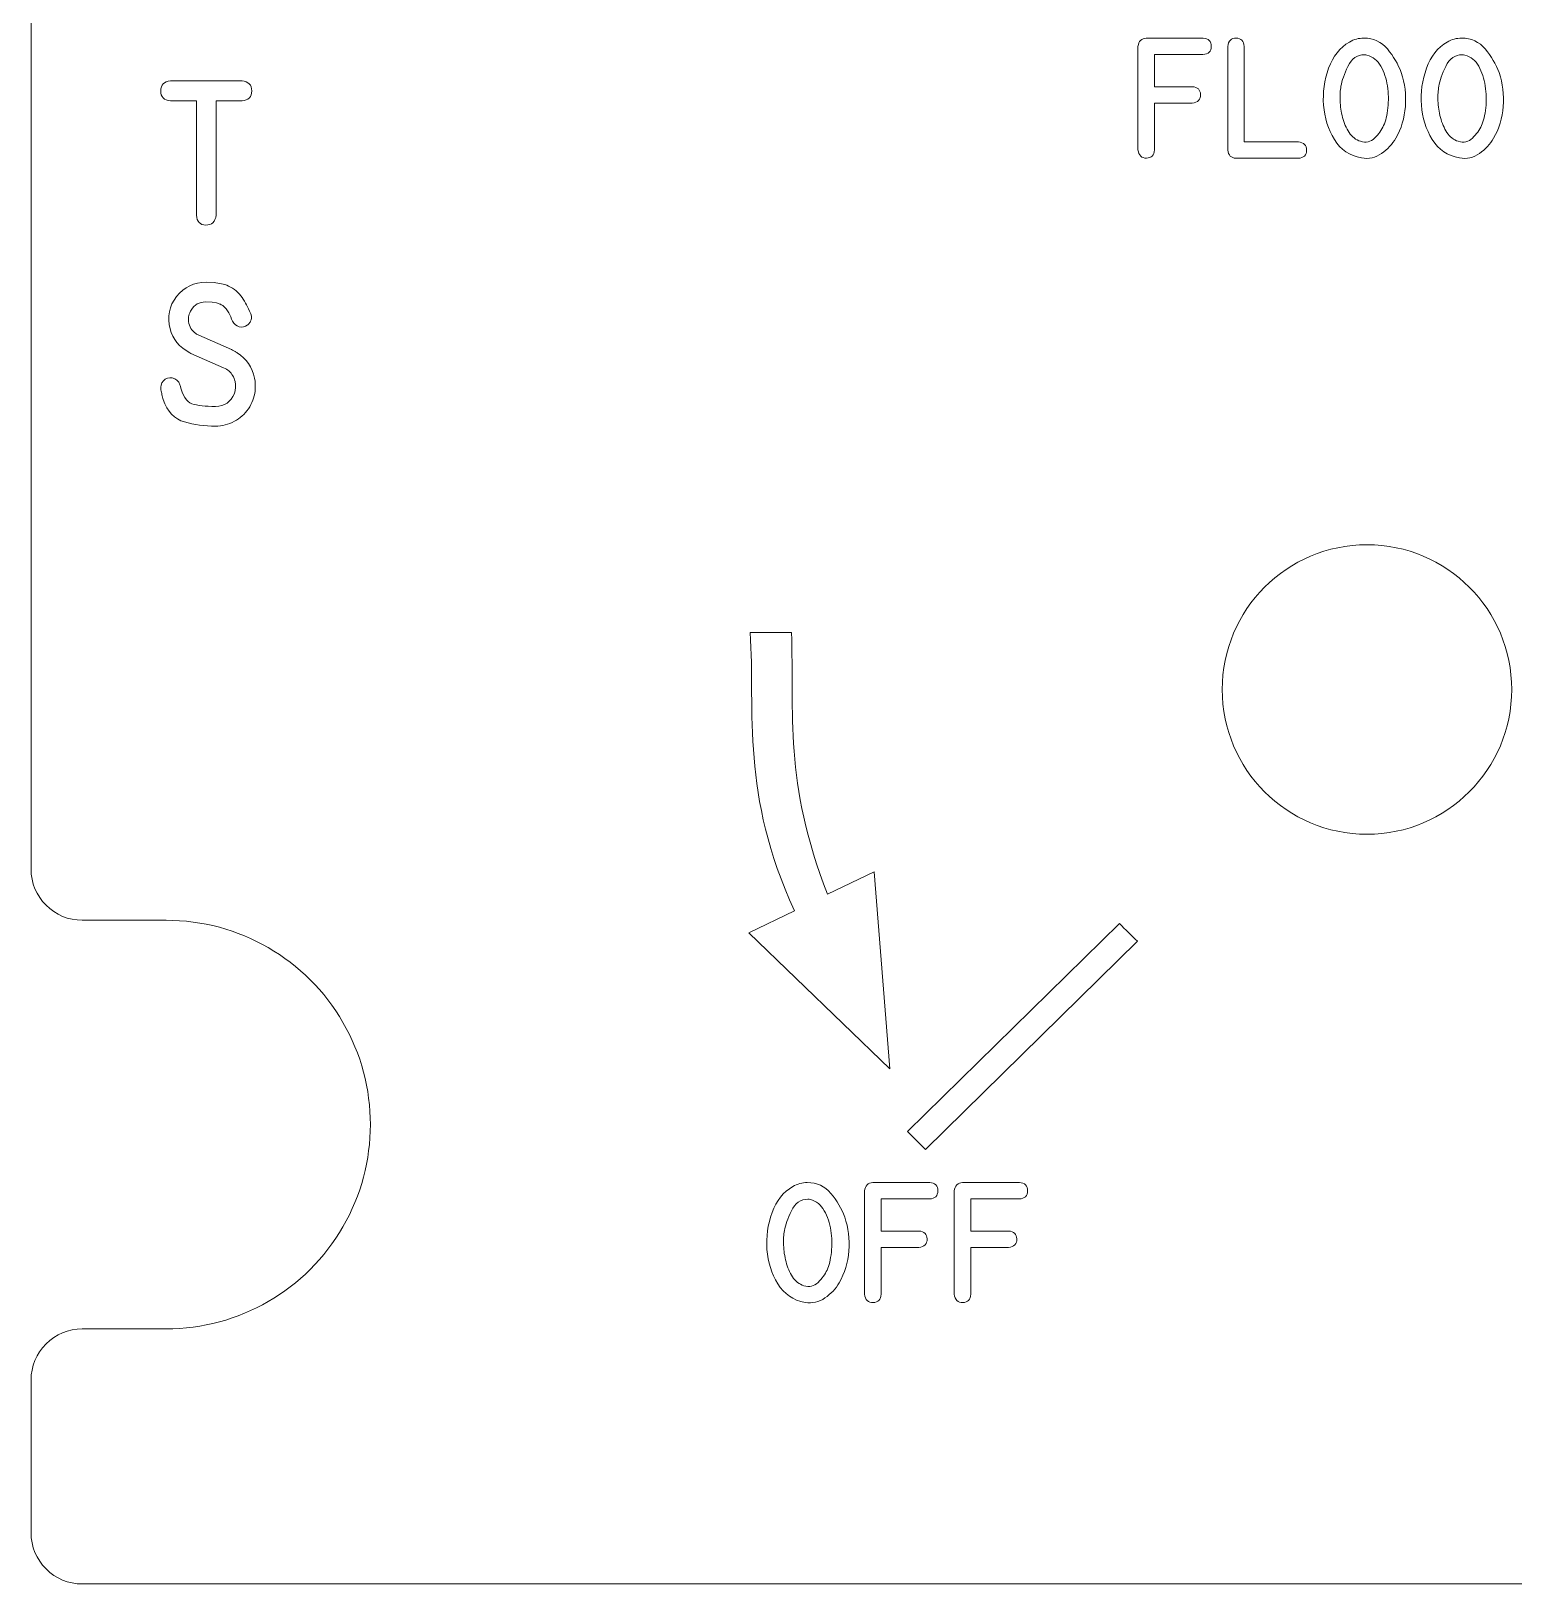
# Model space of a CAD drawing. Header units: millimetres. Extents: x -202 to 440, y -81 to 100.
# Drawn here: x -145.55 to -102, y -80.21 to -34.61 of the extents above; entities that cross this region are included whole.
import ezdxf

# ---------------------------------------------------------------- set-up
doc = ezdxf.new("R2010")
doc.units = ezdxf.units.MM
doc.header["$MEASUREMENT"] = 0
doc.layers.add('Cut', color=7, linetype='Continuous')
doc.layers.add('Engrave', color=7, linetype='Continuous')

msp = doc.modelspace()

# ---------------------------------------------------------------- linework, layer by layer
at = {"layer": 'Cut', "color": 250, "lineweight": 9}
for points, knots in [([(-1.0952, 97.6658), (-1.0954, 98.0639), (-1.2538, 98.4456), (-1.5355, 98.7269), (-1.5355, 98.7269), (-1.8171, 99.0082), (-2.1971, 99.1661), (-2.5952, 99.1658), (-2.5952, 99.1658), (-2.5952, 99.1658), (-144.0452, 99.1658), (-144.0452, 99.1658), (-144.0452, 99.1658), (-144.4432, 99.1656), (-144.8249, 99.0072), (-145.1062, 98.7255), (-145.1062, 98.7255), (-145.3875, 98.4439), (-145.5454, 98.0639), (-145.5452, 97.6658), (-145.5452, 97.6658), (-145.5452, 97.6658), (-145.5452, 93.1783), (-145.5452, 93.1783), (-145.5452, 93.1783), (-145.5449, 92.7802), (-145.3865, 92.3986), (-145.1049, 92.1173), (-145.1049, 92.1173), (-144.8232, 91.836), (-144.4432, 91.6781), (-144.0452, 91.6783), (-144.0452, 91.6783), (-144.0452, 91.6783), (-141.5827, 91.6783), (-141.5827, 91.6783), (-141.5827, 91.6783), (-139.4391, 91.6783), (-137.4583, 90.5347), (-136.3865, 88.6783), (-136.3865, 88.6783), (-135.3147, 86.8219), (-135.3147, 84.5347), (-136.3865, 82.6783), (-136.3865, 82.6783), (-137.4583, 80.8219), (-139.4391, 79.6783), (-141.5827, 79.6783), (-141.5827, 79.6783), (-141.5827, 79.6783), (-144.0452, 79.6783), (-144.0452, 79.6783), (-144.0452, 79.6783), (-144.4432, 79.6781), (-144.8249, 79.5197), (-145.1062, 79.238), (-145.1062, 79.238), (-145.3875, 78.9564), (-145.5454, 78.5764), (-145.5452, 78.1783), (-145.5452, 78.1783), (-145.5452, 78.1783), (-145.5452, 16.9783), (-145.5452, 16.9783), (-145.5452, 16.9783), (-145.5449, 16.5802), (-145.3865, 16.1986), (-145.1049, 15.9173), (-145.1049, 15.9173), (-144.8232, 15.636), (-144.4432, 15.4781), (-144.0452, 15.4783), (-144.0452, 15.4783), (-144.0452, 15.4783), (-141.5827, 15.4783), (-141.5827, 15.4783), (-141.5827, 15.4783), (-139.4391, 15.4783), (-137.4583, 14.3347), (-136.3865, 12.4783), (-136.3865, 12.4783), (-135.3147, 10.6219), (-135.3147, 8.3347), (-136.3865, 6.4783), (-136.3865, 6.4783), (-137.4583, 4.6219), (-139.4391, 3.4783), (-141.5827, 3.4783), (-141.5827, 3.4783), (-141.5827, 3.4783), (-144.0452, 3.4783), (-144.0452, 3.4783), (-144.0452, 3.4783), (-144.4432, 3.4781), (-144.8249, 3.3197), (-145.1062, 3.038), (-145.1062, 3.038), (-145.3875, 2.7564), (-145.5454, 2.3764), (-145.5452, 1.9783), (-145.5452, 1.9783), (-145.5452, 1.9783), (-145.5452, -59.2217), (-145.5452, -59.2217), (-145.5452, -59.2217), (-145.5449, -59.6198), (-145.3865, -60.0014), (-145.1049, -60.2827), (-145.1049, -60.2827), (-144.8232, -60.564), (-144.4432, -60.7219), (-144.0452, -60.7217), (-144.0452, -60.7217), (-144.0452, -60.7217), (-141.5827, -60.7217), (-141.5827, -60.7217), (-141.5827, -60.7217), (-139.4391, -60.7217), (-137.4583, -61.8653), (-136.3865, -63.7217), (-136.3865, -63.7217), (-135.3147, -65.5781), (-135.3147, -67.8653), (-136.3865, -69.7217), (-136.3865, -69.7217), (-137.4583, -71.5781), (-139.4391, -72.7217), (-141.5827, -72.7217), (-141.5827, -72.7217), (-141.5827, -72.7217), (-144.0452, -72.7217), (-144.0452, -72.7217), (-144.0452, -72.7217), (-144.4432, -72.7219), (-144.8249, -72.8803), (-145.1062, -73.162), (-145.1062, -73.162), (-145.3875, -73.4436), (-145.5454, -73.8236), (-145.5452, -74.2217), (-145.5452, -74.2217), (-145.5452, -74.2217), (-145.5452, -78.7092), (-145.5452, -78.7092), (-145.5452, -78.7092), (-145.5449, -79.1073), (-145.3865, -79.4889), (-145.1049, -79.7702), (-145.1049, -79.7702), (-144.8232, -80.0515), (-144.4432, -80.2094), (-144.0452, -80.2092), (-144.0452, -80.2092), (-144.0452, -80.2092), (-2.5952, -80.2092), (-2.5952, -80.2092), (-2.5952, -80.2092), (-2.1971, -80.2089), (-1.8154, -80.0505), (-1.5341, -79.7689), (-1.5341, -79.7689), (-1.2528, -79.4872), (-1.0949, -79.1073), (-1.0952, -78.7092), (-1.0952, -78.7092), (-1.0952, -78.7092), (-1.0952, -74.2217), (-1.0952, -74.2217), (-1.0952, -74.2217), (-1.0954, -73.8236), (-1.2538, -73.4419), (-1.5355, -73.1606), (-1.5355, -73.1606), (-1.8171, -72.8793), (-2.1971, -72.7214), (-2.5952, -72.7217), (-2.5952, -72.7217), (-2.5952, -72.7217), (-5.0577, -72.7217), (-5.0577, -72.7217), (-5.0577, -72.7217), (-7.2013, -72.7217), (-9.182, -71.5781), (-10.2538, -69.7217), (-10.2538, -69.7217), (-11.3256, -67.8653), (-11.3256, -65.5781), (-10.2538, -63.7217), (-10.2538, -63.7217), (-9.182, -61.8653), (-7.2013, -60.7217), (-5.0577, -60.7217), (-5.0577, -60.7217), (-5.0577, -60.7217), (-2.5952, -60.7217), (-2.5952, -60.7217), (-2.5952, -60.7217), (-2.1971, -60.7214), (-1.8154, -60.563), (-1.5341, -60.2814), (-1.5341, -60.2814), (-1.2528, -59.9997), (-1.0949, -59.6198), (-1.0952, -59.2217), (-1.0952, -59.2217), (-1.0952, -59.2217), (-1.0952, 1.9783), (-1.0952, 1.9783), (-1.0952, 1.9783), (-1.0954, 2.3764), (-1.2538, 2.7581), (-1.5355, 3.0394), (-1.5355, 3.0394), (-1.8171, 3.3207), (-2.1971, 3.4786), (-2.5952, 3.4783), (-2.5952, 3.4783), (-2.5952, 3.4783), (-5.0577, 3.4783), (-5.0577, 3.4783), (-5.0577, 3.4783), (-7.2013, 3.4783), (-9.182, 4.6219), (-10.2538, 6.4783), (-10.2538, 6.4783), (-11.3256, 8.3347), (-11.3256, 10.6219), (-10.2538, 12.4783), (-10.2538, 12.4783), (-9.182, 14.3347), (-7.2013, 15.4783), (-5.0577, 15.4783), (-5.0577, 15.4783), (-5.0577, 15.4783), (-2.5952, 15.4783), (-2.5952, 15.4783), (-2.5952, 15.4783), (-2.1971, 15.4786), (-1.8154, 15.637), (-1.5341, 15.9186), (-1.5341, 15.9186), (-1.2528, 16.2003), (-1.0949, 16.5802), (-1.0952, 16.9783), (-1.0952, 16.9783), (-1.0952, 16.9783), (-1.0952, 78.1783), (-1.0952, 78.1783), (-1.0952, 78.1783), (-1.0954, 78.5764), (-1.2538, 78.9581), (-1.5355, 79.2394), (-1.5355, 79.2394), (-1.8171, 79.5207), (-2.1971, 79.6786), (-2.5952, 79.6783), (-2.5952, 79.6783), (-2.5952, 79.6783), (-5.0577, 79.6783), (-5.0577, 79.6783), (-5.0577, 79.6783), (-7.2013, 79.6783), (-9.182, 80.8219), (-10.2538, 82.6783), (-10.2538, 82.6783), (-11.3256, 84.5347), (-11.3256, 86.8219), (-10.2538, 88.6783), (-10.2538, 88.6783), (-9.182, 90.5347), (-7.2013, 91.6783), (-5.0577, 91.6783), (-5.0577, 91.6783), (-5.0577, 91.6783), (-2.5952, 91.6783), (-2.5952, 91.6783), (-2.5952, 91.6783), (-2.1971, 91.6786), (-1.8154, 91.837), (-1.5341, 92.1186), (-1.5341, 92.1186), (-1.2528, 92.4003), (-1.0949, 92.7802), (-1.0952, 93.1783), (-1.0952, 93.1783), (-1.0952, 93.1783), (-1.0952, 97.6658), (-1.0952, 97.6658)], [0, 0, 0, 0, 0.0136986, 0.0136986, 0.0136986, 0.0136986, 0.0273973, 0.0273973, 0.0273973, 0.0273973, 0.0410959, 0.0410959, 0.0410959, 0.0410959, 0.0547945, 0.0547945, 0.0547945, 0.0547945, 0.0684932, 0.0684932, 0.0684932, 0.0684932, 0.0821918, 0.0821918, 0.0821918, 0.0821918, 0.0958904, 0.0958904, 0.0958904, 0.0958904, 0.109589, 0.109589, 0.109589, 0.109589, 0.1232877, 0.1232877, 0.1232877, 0.1232877, 0.1369863, 0.1369863, 0.1369863, 0.1369863, 0.1506849, 0.1506849, 0.1506849, 0.1506849, 0.1643836, 0.1643836, 0.1643836, 0.1643836, 0.1780822, 0.1780822, 0.1780822, 0.1780822, 0.1917808, 0.1917808, 0.1917808, 0.1917808, 0.2054795, 0.2054795, 0.2054795, 0.2054795, 0.2191781, 0.2191781, 0.2191781, 0.2191781, 0.2328767, 0.2328767, 0.2328767, 0.2328767, 0.2465753, 0.2465753, 0.2465753, 0.2465753, 0.260274, 0.260274, 0.260274, 0.260274, 0.2739726, 0.2739726, 0.2739726, 0.2739726, 0.2876712, 0.2876712, 0.2876712, 0.2876712, 0.3013699, 0.3013699, 0.3013699, 0.3013699, 0.3150685, 0.3150685, 0.3150685, 0.3150685, 0.3287671, 0.3287671, 0.3287671, 0.3287671, 0.3424658, 0.3424658, 0.3424658, 0.3424658, 0.3561644, 0.3561644, 0.3561644, 0.3561644, 0.369863, 0.369863, 0.369863, 0.369863, 0.3835616, 0.3835616, 0.3835616, 0.3835616, 0.3972603, 0.3972603, 0.3972603, 0.3972603, 0.4109589, 0.4109589, 0.4109589, 0.4109589, 0.4246575, 0.4246575, 0.4246575, 0.4246575, 0.4383562, 0.4383562, 0.4383562, 0.4383562, 0.4520548, 0.4520548, 0.4520548, 0.4520548, 0.4657534, 0.4657534, 0.4657534, 0.4657534, 0.4794521, 0.4794521, 0.4794521, 0.4794521, 0.4931507, 0.4931507, 0.4931507, 0.4931507, 0.5068493, 0.5068493, 0.5068493, 0.5068493, 0.5205479, 0.5205479, 0.5205479, 0.5205479, 0.5342466, 0.5342466, 0.5342466, 0.5342466, 0.5479452, 0.5479452, 0.5479452, 0.5479452, 0.5616438, 0.5616438, 0.5616438, 0.5616438, 0.5753425, 0.5753425, 0.5753425, 0.5753425, 0.5890411, 0.5890411, 0.5890411, 0.5890411, 0.6027397, 0.6027397, 0.6027397, 0.6027397, 0.6164384, 0.6164384, 0.6164384, 0.6164384, 0.630137, 0.630137, 0.630137, 0.630137, 0.6438356, 0.6438356, 0.6438356, 0.6438356, 0.6575342, 0.6575342, 0.6575342, 0.6575342, 0.6712329, 0.6712329, 0.6712329, 0.6712329, 0.6849315, 0.6849315, 0.6849315, 0.6849315, 0.6986301, 0.6986301, 0.6986301, 0.6986301, 0.7123288, 0.7123288, 0.7123288, 0.7123288, 0.7260274, 0.7260274, 0.7260274, 0.7260274, 0.739726, 0.739726, 0.739726, 0.739726, 0.7534247, 0.7534247, 0.7534247, 0.7534247, 0.7671233, 0.7671233, 0.7671233, 0.7671233, 0.7808219, 0.7808219, 0.7808219, 0.7808219, 0.7945205, 0.7945205, 0.7945205, 0.7945205, 0.8082192, 0.8082192, 0.8082192, 0.8082192, 0.8219178, 0.8219178, 0.8219178, 0.8219178, 0.8356164, 0.8356164, 0.8356164, 0.8356164, 0.8493151, 0.8493151, 0.8493151, 0.8493151, 0.8630137, 0.8630137, 0.8630137, 0.8630137, 0.8767123, 0.8767123, 0.8767123, 0.8767123, 0.890411, 0.890411, 0.890411, 0.890411, 0.9041096, 0.9041096, 0.9041096, 0.9041096, 0.9178082, 0.9178082, 0.9178082, 0.9178082, 0.9315068, 0.9315068, 0.9315068, 0.9315068, 0.9452055, 0.9452055, 0.9452055, 0.9452055, 0.9589041, 0.9589041, 0.9589041, 0.9589041, 0.9726027, 0.9726027, 0.9726027, 0.9726027, 1, 1, 1, 1]), ([(-106.3201, -49.6978), (-103.9732, -49.6978), (-102.0702, -51.6013), (-102.0702, -53.948), (-102.0702, -53.948), (-102.0702, -56.2945), (-103.9734, -58.198), (-106.3202, -58.198), (-106.3202, -58.198), (-108.6669, -58.198), (-110.5702, -56.2947), (-110.5702, -53.948), (-110.5702, -53.948), (-110.5702, -51.6007), (-108.6669, -49.6981), (-106.3201, -49.6978)], [0, 0, 0, 0, 0.2, 0.2, 0.2, 0.2, 0.4, 0.4, 0.4, 0.4, 0.6, 0.6, 0.6, 0.6, 1, 1, 1, 1])]:
    msp.add_open_spline(points, degree=3, knots=knots, dxfattribs=at)
at = {"layer": 'Engrave', "color": 240, "lineweight": 9}
for points, knots in [([(-113.044, -38.1042), (-113.044, -38.1042), (-113.044, -35.0657), (-113.044, -35.0657), (-113.044, -35.0657), (-113.0234, -34.914), (-112.9417, -34.8323), (-112.7994, -34.8211), (-112.7994, -34.8211), (-112.7994, -34.8211), (-111.132, -34.8211), (-111.132, -34.8211), (-111.132, -34.8211), (-110.9727, -34.8334), (-110.8927, -34.9152), (-110.8927, -35.0651), (-110.8927, -35.0651), (-110.8927, -35.2144), (-110.9738, -35.295), (-111.1355, -35.305), (-111.1355, -35.305), (-111.1355, -35.305), (-112.5601, -35.305), (-112.5601, -35.305), (-112.5601, -35.305), (-112.5601, -35.305), (-112.5601, -36.2475), (-112.5601, -36.2475), (-112.5601, -36.2475), (-112.5601, -36.2475), (-111.4489, -36.2475), (-111.4489, -36.2475), (-111.4489, -36.2475), (-111.2907, -36.2586), (-111.2102, -36.3362), (-111.2078, -36.4797), (-111.2078, -36.4797), (-111.2055, -36.6232), (-111.286, -36.7072), (-111.4489, -36.7313), (-111.4489, -36.7313), (-111.4489, -36.7313), (-112.5601, -36.7313), (-112.5601, -36.7313), (-112.5601, -36.7313), (-112.5601, -36.7313), (-112.5601, -38.1042), (-112.5601, -38.1042), (-112.5601, -38.1042), (-112.5713, -38.2624), (-112.6495, -38.3429), (-112.7935, -38.3453), (-112.7935, -38.3453), (-112.9376, -38.3476), (-113.0211, -38.2671), (-113.044, -38.1042)], [0, 0, 0, 0, 0.0666667, 0.0666667, 0.0666667, 0.0666667, 0.1333333, 0.1333333, 0.1333333, 0.1333333, 0.2, 0.2, 0.2, 0.2, 0.2666667, 0.2666667, 0.2666667, 0.2666667, 0.3333333, 0.3333333, 0.3333333, 0.3333333, 0.4, 0.4, 0.4, 0.4, 0.4666667, 0.4666667, 0.4666667, 0.4666667, 0.5333333, 0.5333333, 0.5333333, 0.5333333, 0.6, 0.6, 0.6, 0.6, 0.6666667, 0.6666667, 0.6666667, 0.6666667, 0.7333333, 0.7333333, 0.7333333, 0.7333333, 0.8, 0.8, 0.8, 0.8, 0.8666667, 0.8666667, 0.8666667, 0.8666667, 1, 1, 1, 1]), ([(-110.166, -38.3506), (-110.3071, -38.3412), (-110.3888, -38.2618), (-110.4106, -38.1113), (-110.4106, -38.1113), (-110.4106, -38.1113), (-110.4106, -35.0657), (-110.4106, -35.0657), (-110.4106, -35.0657), (-110.3865, -34.9005), (-110.3024, -34.8193), (-110.159, -34.8217), (-110.159, -34.8217), (-110.0155, -34.8246), (-109.9373, -34.9064), (-109.925, -35.0657), (-109.925, -35.0657), (-109.925, -35.0657), (-109.925, -37.8696), (-109.925, -37.8696), (-109.925, -37.8696), (-109.925, -37.8696), (-108.3351, -37.8684), (-108.3351, -37.8684), (-108.3351, -37.8684), (-108.1717, -37.8867), (-108.0911, -37.969), (-108.0929, -38.1154), (-108.0929, -38.1154), (-108.0947, -38.2618), (-108.1758, -38.34), (-108.3369, -38.3506), (-108.3369, -38.3506), (-108.3369, -38.3506), (-110.166, -38.3506), (-110.166, -38.3506)], [0, 0, 0, 0, 0.1, 0.1, 0.1, 0.1, 0.2, 0.2, 0.2, 0.2, 0.3, 0.3, 0.3, 0.3, 0.4, 0.4, 0.4, 0.4, 0.5, 0.5, 0.5, 0.5, 0.6, 0.6, 0.6, 0.6, 0.7, 0.7, 0.7, 0.7, 0.8, 0.8, 0.8, 0.8, 1, 1, 1, 1]), ([(-105.3119, -35.8359), (-105.2066, -36.154), (-105.1666, -36.4838), (-105.1925, -36.826), (-105.1925, -36.826), (-105.2184, -37.1682), (-105.3124, -37.4804), (-105.4741, -37.7632), (-105.4741, -37.7632), (-105.5764, -37.939), (-105.7158, -38.0883), (-105.8928, -38.2112), (-105.8928, -38.2112), (-106.0697, -38.3341), (-106.2649, -38.377), (-106.4784, -38.34), (-106.4784, -38.34), (-106.8264, -38.2794), (-107.0928, -38.0977), (-107.2774, -37.7961), (-107.2774, -37.7961), (-107.4626, -37.4939), (-107.5684, -37.1576), (-107.5955, -36.7872), (-107.5955, -36.7872), (-107.6225, -36.4168), (-107.5725, -36.0564), (-107.4455, -35.7048), (-107.4455, -35.7048), (-107.3185, -35.3532), (-107.1163, -35.098), (-106.8382, -34.9381), (-106.8382, -34.9381), (-106.7029, -34.8599), (-106.5607, -34.8211), (-106.4131, -34.8211), (-106.4131, -34.8211), (-106.1303, -34.8211), (-105.8998, -34.9275), (-105.7205, -35.1404), (-105.7205, -35.1404), (-105.5412, -35.3538), (-105.4053, -35.5854), (-105.3119, -35.8359)], [0, 0, 0, 0, 0.0833333, 0.0833333, 0.0833333, 0.0833333, 0.1666667, 0.1666667, 0.1666667, 0.1666667, 0.25, 0.25, 0.25, 0.25, 0.3333333, 0.3333333, 0.3333333, 0.3333333, 0.4166667, 0.4166667, 0.4166667, 0.4166667, 0.5, 0.5, 0.5, 0.5, 0.5833333, 0.5833333, 0.5833333, 0.5833333, 0.6666667, 0.6666667, 0.6666667, 0.6666667, 0.75, 0.75, 0.75, 0.75, 0.8333333, 0.8333333, 0.8333333, 0.8333333, 1, 1, 1, 1]), ([(-102.4386, -35.8359), (-102.3333, -36.154), (-102.2933, -36.4838), (-102.3192, -36.826), (-102.3192, -36.826), (-102.3451, -37.1682), (-102.4391, -37.4804), (-102.6008, -37.7632), (-102.6008, -37.7632), (-102.7031, -37.939), (-102.8425, -38.0883), (-103.0195, -38.2112), (-103.0195, -38.2112), (-103.1964, -38.3341), (-103.3916, -38.377), (-103.6051, -38.34), (-103.6051, -38.34), (-103.9531, -38.2794), (-104.2195, -38.0977), (-104.4041, -37.7961), (-104.4041, -37.7961), (-104.5893, -37.4939), (-104.6951, -37.1576), (-104.7222, -36.7872), (-104.7222, -36.7872), (-104.7492, -36.4168), (-104.6992, -36.0564), (-104.5722, -35.7048), (-104.5722, -35.7048), (-104.4452, -35.3532), (-104.243, -35.098), (-103.9649, -34.9381), (-103.9649, -34.9381), (-103.8296, -34.8599), (-103.6874, -34.8211), (-103.5398, -34.8211), (-103.5398, -34.8211), (-103.257, -34.8211), (-103.0265, -34.9275), (-102.8472, -35.1404), (-102.8472, -35.1404), (-102.6679, -35.3538), (-102.532, -35.5854), (-102.4386, -35.8359)], [0, 0, 0, 0, 0.0833333, 0.0833333, 0.0833333, 0.0833333, 0.1666667, 0.1666667, 0.1666667, 0.1666667, 0.25, 0.25, 0.25, 0.25, 0.3333333, 0.3333333, 0.3333333, 0.3333333, 0.4166667, 0.4166667, 0.4166667, 0.4166667, 0.5, 0.5, 0.5, 0.5, 0.5833333, 0.5833333, 0.5833333, 0.5833333, 0.6666667, 0.6666667, 0.6666667, 0.6666667, 0.75, 0.75, 0.75, 0.75, 0.8333333, 0.8333333, 0.8333333, 0.8333333, 1, 1, 1, 1]), ([(-106.399, -35.3103), (-106.6101, -35.3103), (-106.77, -35.4237), (-106.8787, -35.6513), (-106.8787, -35.6513), (-106.9875, -35.8788), (-107.0557, -36.0728), (-107.0845, -36.2334), (-107.0845, -36.2334), (-107.1063, -36.3509), (-107.1145, -36.4926), (-107.1086, -36.659), (-107.1086, -36.659), (-107.1028, -36.8254), (-107.0786, -36.99), (-107.0363, -37.1523), (-107.0363, -37.1523), (-106.994, -37.3152), (-106.9299, -37.4616), (-106.8452, -37.5915), (-106.8452, -37.5915), (-106.76, -37.722), (-106.6489, -37.8085), (-106.5113, -37.8508), (-106.5113, -37.8508), (-106.3502, -37.9014), (-106.2114, -37.8696), (-106.095, -37.7556), (-106.095, -37.7556), (-105.9786, -37.6409), (-105.8904, -37.5198), (-105.8304, -37.391), (-105.8304, -37.391), (-105.7699, -37.2587), (-105.7281, -37.0859), (-105.7058, -36.8707), (-105.7058, -36.8707), (-105.6834, -36.6561), (-105.6887, -36.4415), (-105.7211, -36.2275), (-105.7211, -36.2275), (-105.754, -36.0135), (-105.8181, -35.8206), (-105.9133, -35.6489), (-105.9133, -35.6489), (-106.0086, -35.4773), (-106.1444, -35.3679), (-106.3196, -35.3209), (-106.3196, -35.3209), (-106.3425, -35.3138), (-106.369, -35.3103), (-106.399, -35.3103)], [0, 0, 0, 0, 0.0714286, 0.0714286, 0.0714286, 0.0714286, 0.1428571, 0.1428571, 0.1428571, 0.1428571, 0.2142857, 0.2142857, 0.2142857, 0.2142857, 0.2857143, 0.2857143, 0.2857143, 0.2857143, 0.3571429, 0.3571429, 0.3571429, 0.3571429, 0.4285714, 0.4285714, 0.4285714, 0.4285714, 0.5, 0.5, 0.5, 0.5, 0.5714286, 0.5714286, 0.5714286, 0.5714286, 0.6428571, 0.6428571, 0.6428571, 0.6428571, 0.7142857, 0.7142857, 0.7142857, 0.7142857, 0.7857143, 0.7857143, 0.7857143, 0.7857143, 0.8571429, 0.8571429, 0.8571429, 0.8571429, 1, 1, 1, 1]), ([(-103.5257, -35.3103), (-103.7368, -35.3103), (-103.8967, -35.4237), (-104.0054, -35.6513), (-104.0054, -35.6513), (-104.1142, -35.8788), (-104.1824, -36.0728), (-104.2112, -36.2334), (-104.2112, -36.2334), (-104.233, -36.3509), (-104.2412, -36.4926), (-104.2353, -36.659), (-104.2353, -36.659), (-104.2295, -36.8254), (-104.2053, -36.99), (-104.163, -37.1523), (-104.163, -37.1523), (-104.1207, -37.3152), (-104.0566, -37.4616), (-103.9719, -37.5915), (-103.9719, -37.5915), (-103.8867, -37.722), (-103.7756, -37.8085), (-103.638, -37.8508), (-103.638, -37.8508), (-103.4769, -37.9014), (-103.3381, -37.8696), (-103.2217, -37.7556), (-103.2217, -37.7556), (-103.1053, -37.6409), (-103.0171, -37.5198), (-102.9571, -37.391), (-102.9571, -37.391), (-102.8966, -37.2587), (-102.8548, -37.0859), (-102.8325, -36.8707), (-102.8325, -36.8707), (-102.8101, -36.6561), (-102.8154, -36.4415), (-102.8478, -36.2275), (-102.8478, -36.2275), (-102.8807, -36.0135), (-102.9448, -35.8206), (-103.04, -35.6489), (-103.04, -35.6489), (-103.1353, -35.4773), (-103.2711, -35.3679), (-103.4463, -35.3209), (-103.4463, -35.3209), (-103.4692, -35.3138), (-103.4957, -35.3103), (-103.5257, -35.3103)], [0, 0, 0, 0, 0.0714286, 0.0714286, 0.0714286, 0.0714286, 0.1428571, 0.1428571, 0.1428571, 0.1428571, 0.2142857, 0.2142857, 0.2142857, 0.2142857, 0.2857143, 0.2857143, 0.2857143, 0.2857143, 0.3571429, 0.3571429, 0.3571429, 0.3571429, 0.4285714, 0.4285714, 0.4285714, 0.4285714, 0.5, 0.5, 0.5, 0.5, 0.5714286, 0.5714286, 0.5714286, 0.5714286, 0.6428571, 0.6428571, 0.6428571, 0.6428571, 0.7142857, 0.7142857, 0.7142857, 0.7142857, 0.7857143, 0.7857143, 0.7857143, 0.7857143, 0.8571429, 0.8571429, 0.8571429, 0.8571429, 1, 1, 1, 1]), ([(-140.6912, -40.0222), (-140.6912, -40.0222), (-140.6912, -36.661), (-140.6912, -36.661), (-140.6912, -36.661), (-140.6912, -36.661), (-141.4496, -36.661), (-141.4496, -36.661), (-141.4496, -36.661), (-141.6422, -36.6462), (-141.7389, -36.5488), (-141.7382, -36.371), (-141.7382, -36.371), (-141.7375, -36.1925), (-141.6408, -36.0944), (-141.4496, -36.0782), (-141.4496, -36.0782), (-141.4496, -36.0782), (-139.3513, -36.0782), (-139.3513, -36.0782), (-139.3513, -36.0782), (-139.1615, -36.093), (-139.0656, -36.1911), (-139.0649, -36.371), (-139.0649, -36.371), (-139.0642, -36.5502), (-139.1601, -36.6476), (-139.3513, -36.661), (-139.3513, -36.661), (-139.3513, -36.661), (-140.1077, -36.661), (-140.1077, -36.661), (-140.1077, -36.661), (-140.1077, -36.661), (-140.1077, -40.0222), (-140.1077, -40.0222), (-140.1077, -40.0222), (-140.1394, -40.2177), (-140.241, -40.3143), (-140.4132, -40.3115), (-140.4132, -40.3115), (-140.5846, -40.3087), (-140.677, -40.212), (-140.6912, -40.0222)], [0, 0, 0, 0, 0.0833333, 0.0833333, 0.0833333, 0.0833333, 0.1666667, 0.1666667, 0.1666667, 0.1666667, 0.25, 0.25, 0.25, 0.25, 0.3333333, 0.3333333, 0.3333333, 0.3333333, 0.4166667, 0.4166667, 0.4166667, 0.4166667, 0.5, 0.5, 0.5, 0.5, 0.5833333, 0.5833333, 0.5833333, 0.5833333, 0.6666667, 0.6666667, 0.6666667, 0.6666667, 0.75, 0.75, 0.75, 0.75, 0.8333333, 0.8333333, 0.8333333, 0.8333333, 1, 1, 1, 1]), ([(-139.6596, -43.9675), (-139.6596, -43.9675), (-139.6265, -43.9816), (-139.6265, -43.9816), (-139.6265, -43.9816), (-139.6265, -43.9816), (-139.5891, -43.9999), (-139.5891, -43.9999), (-139.5891, -43.9999), (-139.5891, -43.9999), (-139.5559, -44.019), (-139.5559, -44.019), (-139.5559, -44.019), (-139.5468, -44.026), (-139.5355, -44.0324), (-139.5242, -44.0387), (-139.5242, -44.0387), (-139.5122, -44.0444), (-139.5009, -44.0514), (-139.4896, -44.0578), (-139.4896, -44.0578), (-139.2173, -44.237), (-139.0479, -44.4854), (-138.9837, -44.8021), (-138.9837, -44.8021), (-138.959, -44.9263), (-138.9534, -45.054), (-138.9668, -45.1846), (-138.9668, -45.1846), (-138.9894, -45.3722), (-139.055, -45.5451), (-139.1643, -45.7045), (-139.1643, -45.7045), (-139.2737, -45.864), (-139.4113, -45.9868), (-139.5764, -46.0735), (-139.5764, -46.0735), (-139.7542, -46.1674), (-139.9383, -46.214), (-140.1288, -46.214), (-140.1288, -46.214), (-140.4484, -46.214), (-140.7532, -46.173), (-141.0446, -46.0912), (-141.0446, -46.0912), (-141.3353, -46.0093), (-141.5428, -45.7899), (-141.6662, -45.4329), (-141.6662, -45.4329), (-141.6832, -45.387), (-141.6952, -45.3405), (-141.7036, -45.2925), (-141.7036, -45.2925), (-141.7121, -45.2438), (-141.722, -45.1958), (-141.7326, -45.1472), (-141.7326, -45.1472), (-141.753, -45.0484), (-141.729, -44.9609), (-141.6592, -44.8847), (-141.6592, -44.8847), (-141.59, -44.8092), (-141.5032, -44.7803), (-141.4002, -44.7979), (-141.4002, -44.7979), (-141.2909, -44.8205), (-141.2154, -44.8875), (-141.1723, -45.0004), (-141.1723, -45.0004), (-141.1723, -45.0004), (-141.166, -45.0195), (-141.166, -45.0195), (-141.166, -45.0195), (-141.1004, -45.3186), (-140.9847, -45.4971), (-140.8203, -45.555), (-140.8203, -45.555), (-140.6552, -45.6128), (-140.4266, -45.6389), (-140.1331, -45.6333), (-140.1331, -45.6333), (-139.8628, -45.6333), (-139.6773, -45.5063), (-139.5764, -45.253), (-139.5764, -45.253), (-139.5326, -45.1401), (-139.5256, -45.0223), (-139.5559, -44.9002), (-139.5559, -44.9002), (-139.5863, -44.7789), (-139.6462, -44.6766), (-139.7358, -44.5954), (-139.7358, -44.5954), (-139.7761, -44.5608), (-139.8283, -44.5291), (-139.8932, -44.4988), (-139.8932, -44.4988), (-139.8932, -44.4988), (-140.8499, -44.079), (-140.8499, -44.079), (-140.8499, -44.079), (-140.8499, -44.079), (-140.881, -44.062), (-140.881, -44.062), (-140.881, -44.062), (-141.1942, -43.8969), (-141.3882, -43.662), (-141.4637, -43.3572), (-141.4637, -43.3572), (-141.5562, -43.0044), (-141.492, -42.6883), (-141.2704, -42.4075), (-141.2704, -42.4075), (-141.0496, -42.1274), (-140.7589, -41.987), (-140.3998, -41.987), (-140.3998, -41.987), (-140.3998, -41.987), (-140.1719, -41.9933), (-140.1719, -41.9933), (-140.1719, -41.9933), (-140.0978, -42.0068), (-140.0258, -42.0202), (-139.9574, -42.0336), (-139.9574, -42.0336), (-139.8882, -42.0463), (-139.8184, -42.0688), (-139.7485, -42.1006), (-139.7485, -42.1006), (-139.575, -42.1817), (-139.4416, -42.2939), (-139.3492, -42.4357), (-139.3492, -42.4357), (-139.2568, -42.5775), (-139.1735, -42.7314), (-139.0994, -42.8965), (-139.0994, -42.8965), (-139.0924, -42.912), (-139.086, -42.9296), (-139.0804, -42.9501), (-139.0804, -42.9501), (-139.0656, -43.0178), (-139.0726, -43.0792), (-139.1016, -43.1342), (-139.1016, -43.1342), (-139.1178, -43.1688), (-139.1354, -43.1949), (-139.1531, -43.2125), (-139.1531, -43.2125), (-139.1707, -43.2309), (-139.1855, -43.2429), (-139.1961, -43.2499), (-139.1961, -43.2499), (-139.2681, -43.3007), (-139.3464, -43.3163), (-139.4318, -43.2951), (-139.4318, -43.2951), (-139.5178, -43.276), (-139.5827, -43.221), (-139.6286, -43.13), (-139.6286, -43.13), (-139.6646, -43.0503), (-139.7027, -42.9684), (-139.7429, -42.8852), (-139.7429, -42.8852), (-139.7838, -42.8019), (-139.841, -42.7328), (-139.9136, -42.677), (-139.9136, -42.677), (-139.944, -42.6552), (-139.9736, -42.6389), (-140.0018, -42.6291), (-140.0018, -42.6291), (-140.0301, -42.6185), (-140.0611, -42.6072), (-140.0957, -42.5945), (-140.0957, -42.5945), (-140.0957, -42.5945), (-140.2297, -42.5719), (-140.2297, -42.5719), (-140.2297, -42.5719), (-140.2297, -42.5719), (-140.4202, -42.5656), (-140.4202, -42.5656), (-140.4202, -42.5656), (-140.6051, -42.5684), (-140.7462, -42.6481), (-140.8436, -42.8054), (-140.8436, -42.8054), (-140.9099, -42.9063), (-140.9346, -43.0185), (-140.9183, -43.1427), (-140.9183, -43.1427), (-140.8993, -43.2951), (-140.8273, -43.4136), (-140.7032, -43.4983), (-140.7032, -43.4983), (-140.6975, -43.5018), (-140.6919, -43.5068), (-140.6848, -43.5117), (-140.6848, -43.5117), (-140.6778, -43.5159), (-140.67, -43.5209), (-140.6622, -43.5251), (-140.6622, -43.5251), (-140.6622, -43.5251), (-140.6389, -43.535), (-140.6389, -43.535), (-140.6389, -43.535), (-140.6389, -43.535), (-140.6143, -43.5456), (-140.6143, -43.5456), (-140.6143, -43.5456), (-140.6143, -43.5456), (-139.6596, -43.9675), (-139.6596, -43.9675)], [0, 0, 0, 0, 0.0181818, 0.0181818, 0.0181818, 0.0181818, 0.0363636, 0.0363636, 0.0363636, 0.0363636, 0.0545455, 0.0545455, 0.0545455, 0.0545455, 0.0727273, 0.0727273, 0.0727273, 0.0727273, 0.0909091, 0.0909091, 0.0909091, 0.0909091, 0.1090909, 0.1090909, 0.1090909, 0.1090909, 0.1272727, 0.1272727, 0.1272727, 0.1272727, 0.1454545, 0.1454545, 0.1454545, 0.1454545, 0.1636364, 0.1636364, 0.1636364, 0.1636364, 0.1818182, 0.1818182, 0.1818182, 0.1818182, 0.2, 0.2, 0.2, 0.2, 0.2181818, 0.2181818, 0.2181818, 0.2181818, 0.2363636, 0.2363636, 0.2363636, 0.2363636, 0.2545455, 0.2545455, 0.2545455, 0.2545455, 0.2727273, 0.2727273, 0.2727273, 0.2727273, 0.2909091, 0.2909091, 0.2909091, 0.2909091, 0.3090909, 0.3090909, 0.3090909, 0.3090909, 0.3272727, 0.3272727, 0.3272727, 0.3272727, 0.3454545, 0.3454545, 0.3454545, 0.3454545, 0.3636364, 0.3636364, 0.3636364, 0.3636364, 0.3818182, 0.3818182, 0.3818182, 0.3818182, 0.4, 0.4, 0.4, 0.4, 0.4181818, 0.4181818, 0.4181818, 0.4181818, 0.4363636, 0.4363636, 0.4363636, 0.4363636, 0.4545455, 0.4545455, 0.4545455, 0.4545455, 0.4727273, 0.4727273, 0.4727273, 0.4727273, 0.4909091, 0.4909091, 0.4909091, 0.4909091, 0.5090909, 0.5090909, 0.5090909, 0.5090909, 0.5272727, 0.5272727, 0.5272727, 0.5272727, 0.5454545, 0.5454545, 0.5454545, 0.5454545, 0.5636364, 0.5636364, 0.5636364, 0.5636364, 0.5818182, 0.5818182, 0.5818182, 0.5818182, 0.6, 0.6, 0.6, 0.6, 0.6181818, 0.6181818, 0.6181818, 0.6181818, 0.6363636, 0.6363636, 0.6363636, 0.6363636, 0.6545455, 0.6545455, 0.6545455, 0.6545455, 0.6727273, 0.6727273, 0.6727273, 0.6727273, 0.6909091, 0.6909091, 0.6909091, 0.6909091, 0.7090909, 0.7090909, 0.7090909, 0.7090909, 0.7272727, 0.7272727, 0.7272727, 0.7272727, 0.7454545, 0.7454545, 0.7454545, 0.7454545, 0.7636364, 0.7636364, 0.7636364, 0.7636364, 0.7818182, 0.7818182, 0.7818182, 0.7818182, 0.8, 0.8, 0.8, 0.8, 0.8181818, 0.8181818, 0.8181818, 0.8181818, 0.8363636, 0.8363636, 0.8363636, 0.8363636, 0.8545455, 0.8545455, 0.8545455, 0.8545455, 0.8727273, 0.8727273, 0.8727273, 0.8727273, 0.8909091, 0.8909091, 0.8909091, 0.8909091, 0.9090909, 0.9090909, 0.9090909, 0.9090909, 0.9272727, 0.9272727, 0.9272727, 0.9272727, 0.9454545, 0.9454545, 0.9454545, 0.9454545, 0.9636364, 0.9636364, 0.9636364, 0.9636364, 1, 1, 1, 1]), ([(-119.8119, -66.9217), (-119.8119, -66.9217), (-113.587, -60.8162), (-113.587, -60.8162), (-113.587, -60.8162), (-113.4156, -60.9974), (-113.2379, -61.1725), (-113.0535, -61.3405), (-113.0535, -61.3405), (-113.0535, -61.3405), (-119.2875, -67.4549), (-119.2875, -67.4549), (-119.2875, -67.4549), (-119.2875, -67.4549), (-119.8119, -66.9217), (-119.8119, -66.9217)], [0, 0, 0, 0, 0.2, 0.2, 0.2, 0.2, 0.4, 0.4, 0.4, 0.4, 0.6, 0.6, 0.6, 0.6, 1, 1, 1, 1]), ([(-121.6536, -69.4373), (-121.5483, -69.7554), (-121.5083, -70.0852), (-121.5342, -70.4274), (-121.5342, -70.4274), (-121.5601, -70.7696), (-121.6541, -71.0818), (-121.8158, -71.3646), (-121.8158, -71.3646), (-121.9181, -71.5404), (-122.0575, -71.6897), (-122.2345, -71.8126), (-122.2345, -71.8126), (-122.4114, -71.9355), (-122.6066, -71.9784), (-122.8201, -71.9414), (-122.8201, -71.9414), (-123.1681, -71.8808), (-123.4345, -71.6991), (-123.6191, -71.3975), (-123.6191, -71.3975), (-123.8043, -71.0953), (-123.9101, -70.759), (-123.9372, -70.3886), (-123.9372, -70.3886), (-123.9642, -70.0182), (-123.9142, -69.6578), (-123.7872, -69.3062), (-123.7872, -69.3062), (-123.6602, -68.9546), (-123.458, -68.6994), (-123.1799, -68.5395), (-123.1799, -68.5395), (-123.0446, -68.4613), (-122.9024, -68.4225), (-122.7548, -68.4225), (-122.7548, -68.4225), (-122.472, -68.4225), (-122.2415, -68.5289), (-122.0622, -68.7418), (-122.0622, -68.7418), (-121.8829, -68.9552), (-121.747, -69.1868), (-121.6536, -69.4373)], [0, 0, 0, 0, 0.0833333, 0.0833333, 0.0833333, 0.0833333, 0.1666667, 0.1666667, 0.1666667, 0.1666667, 0.25, 0.25, 0.25, 0.25, 0.3333333, 0.3333333, 0.3333333, 0.3333333, 0.4166667, 0.4166667, 0.4166667, 0.4166667, 0.5, 0.5, 0.5, 0.5, 0.5833333, 0.5833333, 0.5833333, 0.5833333, 0.6666667, 0.6666667, 0.6666667, 0.6666667, 0.75, 0.75, 0.75, 0.75, 0.8333333, 0.8333333, 0.8333333, 0.8333333, 1, 1, 1, 1]), ([(-121.0715, -71.7056), (-121.0715, -71.7056), (-121.0715, -68.6671), (-121.0715, -68.6671), (-121.0715, -68.6671), (-121.0509, -68.5154), (-120.9692, -68.4337), (-120.8269, -68.4225), (-120.8269, -68.4225), (-120.8269, -68.4225), (-119.1595, -68.4225), (-119.1595, -68.4225), (-119.1595, -68.4225), (-119.0002, -68.4348), (-118.9202, -68.5166), (-118.9202, -68.6665), (-118.9202, -68.6665), (-118.9202, -68.8158), (-119.0013, -68.8964), (-119.163, -68.9064), (-119.163, -68.9064), (-119.163, -68.9064), (-120.5876, -68.9064), (-120.5876, -68.9064), (-120.5876, -68.9064), (-120.5876, -68.9064), (-120.5876, -69.8489), (-120.5876, -69.8489), (-120.5876, -69.8489), (-120.5876, -69.8489), (-119.4764, -69.8489), (-119.4764, -69.8489), (-119.4764, -69.8489), (-119.3182, -69.86), (-119.2377, -69.9376), (-119.2353, -70.0811), (-119.2353, -70.0811), (-119.233, -70.2246), (-119.3135, -70.3086), (-119.4764, -70.3327), (-119.4764, -70.3327), (-119.4764, -70.3327), (-120.5876, -70.3327), (-120.5876, -70.3327), (-120.5876, -70.3327), (-120.5876, -70.3327), (-120.5876, -71.7056), (-120.5876, -71.7056), (-120.5876, -71.7056), (-120.5988, -71.8638), (-120.677, -71.9443), (-120.821, -71.9467), (-120.821, -71.9467), (-120.9651, -71.949), (-121.0486, -71.8685), (-121.0715, -71.7056)], [0, 0, 0, 0, 0.0666667, 0.0666667, 0.0666667, 0.0666667, 0.1333333, 0.1333333, 0.1333333, 0.1333333, 0.2, 0.2, 0.2, 0.2, 0.2666667, 0.2666667, 0.2666667, 0.2666667, 0.3333333, 0.3333333, 0.3333333, 0.3333333, 0.4, 0.4, 0.4, 0.4, 0.4666667, 0.4666667, 0.4666667, 0.4666667, 0.5333333, 0.5333333, 0.5333333, 0.5333333, 0.6, 0.6, 0.6, 0.6, 0.6666667, 0.6666667, 0.6666667, 0.6666667, 0.7333333, 0.7333333, 0.7333333, 0.7333333, 0.8, 0.8, 0.8, 0.8, 0.8666667, 0.8666667, 0.8666667, 0.8666667, 1, 1, 1, 1]), ([(-118.4381, -71.7056), (-118.4381, -71.7056), (-118.4381, -68.6671), (-118.4381, -68.6671), (-118.4381, -68.6671), (-118.4175, -68.5154), (-118.3358, -68.4337), (-118.1935, -68.4225), (-118.1935, -68.4225), (-118.1935, -68.4225), (-116.5261, -68.4225), (-116.5261, -68.4225), (-116.5261, -68.4225), (-116.3668, -68.4348), (-116.2868, -68.5166), (-116.2868, -68.6665), (-116.2868, -68.6665), (-116.2868, -68.8158), (-116.3679, -68.8964), (-116.5296, -68.9064), (-116.5296, -68.9064), (-116.5296, -68.9064), (-117.9542, -68.9064), (-117.9542, -68.9064), (-117.9542, -68.9064), (-117.9542, -68.9064), (-117.9542, -69.8489), (-117.9542, -69.8489), (-117.9542, -69.8489), (-117.9542, -69.8489), (-116.843, -69.8489), (-116.843, -69.8489), (-116.843, -69.8489), (-116.6848, -69.86), (-116.6043, -69.9376), (-116.6019, -70.0811), (-116.6019, -70.0811), (-116.5996, -70.2246), (-116.6801, -70.3086), (-116.843, -70.3327), (-116.843, -70.3327), (-116.843, -70.3327), (-117.9542, -70.3327), (-117.9542, -70.3327), (-117.9542, -70.3327), (-117.9542, -70.3327), (-117.9542, -71.7056), (-117.9542, -71.7056), (-117.9542, -71.7056), (-117.9654, -71.8638), (-118.0436, -71.9443), (-118.1876, -71.9467), (-118.1876, -71.9467), (-118.3317, -71.949), (-118.4152, -71.8685), (-118.4381, -71.7056)], [0, 0, 0, 0, 0.0666667, 0.0666667, 0.0666667, 0.0666667, 0.1333333, 0.1333333, 0.1333333, 0.1333333, 0.2, 0.2, 0.2, 0.2, 0.2666667, 0.2666667, 0.2666667, 0.2666667, 0.3333333, 0.3333333, 0.3333333, 0.3333333, 0.4, 0.4, 0.4, 0.4, 0.4666667, 0.4666667, 0.4666667, 0.4666667, 0.5333333, 0.5333333, 0.5333333, 0.5333333, 0.6, 0.6, 0.6, 0.6, 0.6666667, 0.6666667, 0.6666667, 0.6666667, 0.7333333, 0.7333333, 0.7333333, 0.7333333, 0.8, 0.8, 0.8, 0.8, 0.8666667, 0.8666667, 0.8666667, 0.8666667, 1, 1, 1, 1]), ([(-122.7407, -68.9117), (-122.9518, -68.9117), (-123.1117, -69.0251), (-123.2204, -69.2527), (-123.2204, -69.2527), (-123.3292, -69.4802), (-123.3974, -69.6742), (-123.4262, -69.8348), (-123.4262, -69.8348), (-123.448, -69.9523), (-123.4562, -70.094), (-123.4503, -70.2604), (-123.4503, -70.2604), (-123.4445, -70.4268), (-123.4203, -70.5914), (-123.378, -70.7537), (-123.378, -70.7537), (-123.3357, -70.9166), (-123.2716, -71.063), (-123.1869, -71.1929), (-123.1869, -71.1929), (-123.1017, -71.3234), (-122.9906, -71.4099), (-122.853, -71.4522), (-122.853, -71.4522), (-122.6919, -71.5028), (-122.5531, -71.471), (-122.4367, -71.357), (-122.4367, -71.357), (-122.3203, -71.2423), (-122.2321, -71.1212), (-122.1721, -70.9924), (-122.1721, -70.9924), (-122.1116, -70.8601), (-122.0698, -70.6873), (-122.0475, -70.4721), (-122.0475, -70.4721), (-122.0251, -70.2575), (-122.0304, -70.0429), (-122.0628, -69.8289), (-122.0628, -69.8289), (-122.0957, -69.6149), (-122.1598, -69.422), (-122.255, -69.2503), (-122.255, -69.2503), (-122.3503, -69.0787), (-122.4861, -68.9693), (-122.6613, -68.9223), (-122.6613, -68.9223), (-122.6842, -68.9152), (-122.7107, -68.9117), (-122.7407, -68.9117)], [0, 0, 0, 0, 0.0714286, 0.0714286, 0.0714286, 0.0714286, 0.1428571, 0.1428571, 0.1428571, 0.1428571, 0.2142857, 0.2142857, 0.2142857, 0.2142857, 0.2857143, 0.2857143, 0.2857143, 0.2857143, 0.3571429, 0.3571429, 0.3571429, 0.3571429, 0.4285714, 0.4285714, 0.4285714, 0.4285714, 0.5, 0.5, 0.5, 0.5, 0.5714286, 0.5714286, 0.5714286, 0.5714286, 0.6428571, 0.6428571, 0.6428571, 0.6428571, 0.7142857, 0.7142857, 0.7142857, 0.7142857, 0.7857143, 0.7857143, 0.7857143, 0.7857143, 0.8571429, 0.8571429, 0.8571429, 0.8571429, 1, 1, 1, 1])]:
    msp.add_open_spline(points, degree=3, knots=knots, dxfattribs=at)
at = {"layer": 'Engrave', "color": 7, "lineweight": 9}
msp.add_open_spline([(-123.2163, -52.2708), (-123.1379, -54.6319), (-123.4476, -56.6568), (-122.1581, -59.9593), (-122.1581, -59.9593), (-122.1581, -59.9593), (-120.7855, -59.3007), (-120.7855, -59.3007), (-120.7855, -59.3007), (-120.7855, -59.3007), (-120.3267, -65.084), (-120.3267, -65.084), (-120.3267, -65.084), (-120.3267, -65.084), (-124.4746, -61.0894), (-124.4746, -61.0894), (-124.4746, -61.0894), (-124.4746, -61.0894), (-123.1332, -60.4451), (-123.1332, -60.4451), (-123.1332, -60.4451), (-124.7064, -57.0203), (-124.2869, -54.6116), (-124.428, -52.2708), (-124.428, -52.2708), (-124.428, -52.2708), (-123.2163, -52.2708), (-123.2163, -52.2708)], degree=3, knots=[0, 0, 0, 0, 0.125, 0.125, 0.125, 0.125, 0.25, 0.25, 0.25, 0.25, 0.375, 0.375, 0.375, 0.375, 0.5, 0.5, 0.5, 0.5, 0.625, 0.625, 0.625, 0.625, 0.75, 0.75, 0.75, 0.75, 1, 1, 1, 1], dxfattribs=at)

doc.saveas('drawing.dxf')
